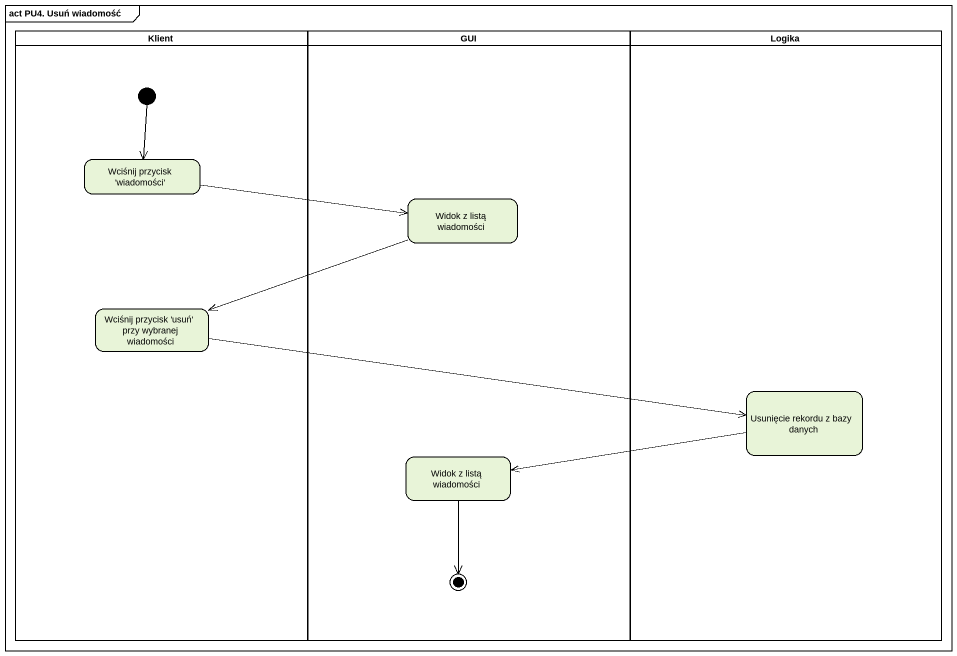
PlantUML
@startuml
mainframe act PU4. Usuń wiadomość
hide empty description
state Klient <<partition>> {
  state "Wciśnij przycisk 'wiadomości'" as Wciśnij_przycisk_wiadomości
  state "Wciśnij przycisk 'usuń' przy wybranej wiadomości" as Wciśnij_przycisk_usuń_przy
  [*] --> Wciśnij_przycisk_wiadomości
}
state GUI <<partition>> {
  state "Widok z listą wiadomości" as Widok_z_listą_wiadomości
  state "Widok z listą wiadomości" as Widok_z_listą_wiadomości_2
  Widok_z_listą_wiadomości_2 --> [*]
}
state Logika <<partition>> {
  state "Usunięcie rekordu z bazy danych" as Usunięcie_rekordu_z_bazy
}
Wciśnij_przycisk_wiadomości -right-> Widok_z_listą_wiadomości
Widok_z_listą_wiadomości -left-> Wciśnij_przycisk_usuń_przy
Wciśnij_przycisk_usuń_przy -right-> Usunięcie_rekordu_z_bazy
Usunięcie_rekordu_z_bazy -left-> Widok_z_listą_wiadomości_2
@enduml
